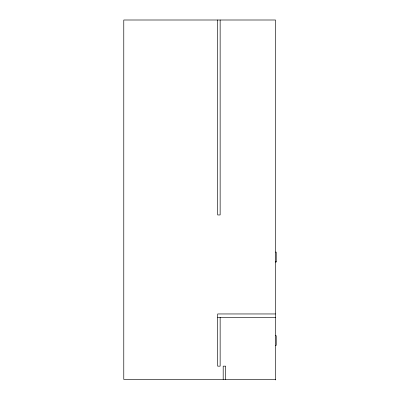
<?xml version="1.0" encoding="UTF-8"?>
<svg xmlns="http://www.w3.org/2000/svg" width="400" height="400" viewBox="0 0 400 400"><rect width="100%" height="100%" fill="white"/><g stroke="black" fill="none" stroke-linecap="round" stroke-linejoin="round"><path stroke-width="0.6" d="M275.53 252.08L276.225 252.08L276.225 262.035L275.53 262.035M275.53 261.77L276.225 261.77M275.53 313.955L217.655 313.955L217.655 366.155L220.145 366.155L220.145 317.415M217.655 317.415L275.53 317.415M275.53 335.69L276.225 335.69L276.225 345.385L275.53 345.385M275.53 379.445L123.775 379.445L123.775 20L275.53 20L275.53 380M225.685 379.445L225.685 366.155L223.19 366.155L223.19 379.445M220.145 20L220.145 214.955L217.655 214.955L217.655 20"/></g></svg>
